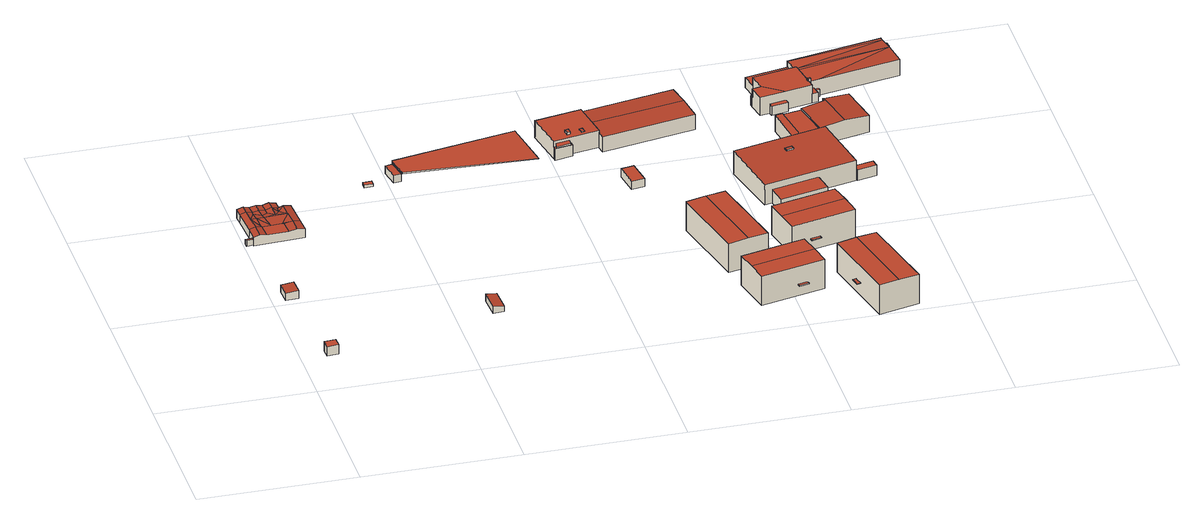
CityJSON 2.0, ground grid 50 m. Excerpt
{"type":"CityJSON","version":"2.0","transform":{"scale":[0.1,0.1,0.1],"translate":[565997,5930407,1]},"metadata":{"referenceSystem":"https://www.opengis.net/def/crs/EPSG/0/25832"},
"CityObjects":{
"building1":{"type":"Building","attributes":{"Grundfläche 2D":"11.082009","Grundhöhe NN":"2.320"},"geometry":[{"type":"Solid","lod":"3","boundaries":[[[[0,1,2,3]],[[4,5,3,2]],[[5,6,0,3]],[[6,7,1,0]],[[7,4,2,1]],[[7,6,5,4]]]],"semantics":{"surfaces":[{"type":"RoofSurface"},{"type":"WallSurface"},{"type":"GroundSurface"}],"values":[[0,1,1,1,1,2]]}}]},
"building2":{"type":"Building","attributes":{"Grundfläche 2D":"20.546599","Grundhöhe NN":"1.918"},"geometry":[{"type":"Solid","lod":"3","boundaries":[[[[8,9,10,11]],[[12,13,11,10]],[[13,14,8,11]],[[14,15,9,8]],[[15,12,10,9]],[[15,14,13,12]]]],"semantics":{"surfaces":[{"type":"RoofSurface"},{"type":"WallSurface"},{"type":"GroundSurface"}],"values":[[0,1,1,1,1,2]]}}]},
"building3":{"type":"Building","attributes":{"Grundfläche 2D":"257.502544","Grundhöhe NN":"2.064"},"geometry":[{"type":"Solid","lod":"3","boundaries":[[[[16,17,18,19]],[[20,21,22,23]],[[20,24,25,21]],[[24,26,27,25]],[[26,28,29,27]],[[28,30,31,29]],[[32,33,34,35,31,30]],[[36,37,38,39]],[[36,39,40,41]],[[42,43,44,45]],[[38,37,42,45,46,47]],[[43,48,49,44]],[[23,40,39,50,20]],[[38,50,39]],[[47,51,38]],[[51,50,38]],[[47,46,52,53]],[[53,51,47]],[[44,52,46]],[[52,44,49,54,55]],[[33,56,57,55]],[[57,52,55]],[[30,57,56]],[[30,28,58,59]],[[30,59,57]],[[26,60,58,28]],[[26,24,61,60]],[[20,50,61,24]],[[60,53,59,58]],[[53,60,61,51]],[[53,52,59]],[[51,61,50]],[[59,52,57]],[[16,19,62,63]],[[17,16,63,64]],[[18,17,64,65]],[[30,56,33,32]],[[35,34,66,67]],[[22,21,25,27,29,31,35,67,68]],[[23,22,68,69]],[[48,43,42,37,36,41,70,71]],[[49,48,71,72]],[[18,65,70,41,40,73,62,19]],[[45,44,46]],[[54,49,72,74]],[[33,55,54,74,66,34]],[[40,23,69,73]],[[63,62,73,69,68,67,66,74,72,71,70,65,64]]]],"semantics":{"surfaces":[{"type":"RoofSurface"},{"type":"WallSurface"},{"type":"GroundSurface"}],"values":[[0,0,0,0,0,0,0,0,0,0,0,0,0,0,0,0,0,0,0,0,0,0,0,0,0,0,0,0,0,0,0,0,0,1,1,1,1,1,1,1,1,1,1,1,1,1,1,2]]}}]},
"building4":{"type":"Building","attributes":{"Grundfläche 2D":"24.944087","Grundhöhe NN":"2.075"},"geometry":[{"type":"Solid","lod":"3","boundaries":[[[[75,76,77,78]],[[79,80,78,77]],[[80,81,75,78]],[[81,82,76,75]],[[82,79,77,76]],[[82,81,80,79]]]],"semantics":{"surfaces":[{"type":"RoofSurface"},{"type":"WallSurface"},{"type":"GroundSurface"}],"values":[[0,1,1,1,1,2]]}}]},
"building5":{"type":"Building","attributes":{"Grundfläche 2D":"4.374710","Grundhöhe NN":"2.463"},"geometry":[{"type":"Solid","lod":"3","boundaries":[[[[83,84,85,86]],[[87,88,86,85]],[[88,89,83,86]],[[89,90,84,83]],[[90,87,85,84]],[[90,89,88,87]]]],"semantics":{"surfaces":[{"type":"RoofSurface"},{"type":"WallSurface"},{"type":"GroundSurface"}],"values":[[0,1,1,1,1,2]]}}]},
"building6":{"type":"Building","attributes":{"Grundfläche 2D":"14.073495","Grundhöhe NN":"2.687"},"children":["building6-1"],"geometry":[{"type":"Solid","lod":"3","boundaries":[[[[91,92,93,94]],[[95,96,94,93]],[[96,97,91,94]],[[97,98,92,91]],[[98,95,93,92]],[[98,97,96,95]]]],"semantics":{"surfaces":[{"type":"RoofSurface"},{"type":"WallSurface"},{"type":"GroundSurface"}],"values":[[0,1,1,1,1,2]]}}]},
"building6-1":{"type":"BuildingInstallation","parents":["building6"],"geometry":[{"type":"MultiSurface","lod":"3","boundaries":[[[99,100,101,102,103]],[[104,100,99,103,105,106]],[[101,100,104,107]],[[102,101,107,108]],[[103,102,108,105]],[[104,106,105,108,107]]],"semantics":{"surfaces":[{"type":"RoofSurface"},{"type":"WallSurface"},{"type":"OuterCeilingSurface"}],"values":[0,1,1,1,1,2]}}]},
"building7":{"type":"Building","attributes":{"Grundfläche 2D":"33.188190","Grundhöhe NN":"2.520"},"geometry":[{"type":"Solid","lod":"3","boundaries":[[[[109,110,111,112]],[[113,114,112,111]],[[114,115,109,112]],[[115,116,110,109]],[[116,113,111,110]],[[116,115,114,113]]]],"semantics":{"surfaces":[{"type":"RoofSurface"},{"type":"WallSurface"},{"type":"GroundSurface"}],"values":[[0,1,1,1,1,2]]}}]},
"building8":{"type":"Building","attributes":{"Grundfläche 2D":"351.238422","Grundhöhe NN":"2.067"},"children":["building8-1"],"geometry":[{"type":"Solid","lod":"3","boundaries":[[[[117,118,119,120,121]],[[119,122,123,120]],[[122,119,118,124,125]],[[123,122,125,126]],[[121,120,123,126,127]],[[118,117,121,127,128,124]],[[127,126,125,124,128]]]],"semantics":{"surfaces":[{"type":"RoofSurface"},{"type":"WallSurface"},{"type":"GroundSurface"}],"values":[[0,0,1,1,1,1,2]]}}]},
"building8-1":{"type":"BuildingInstallation","parents":["building8"],"geometry":[{"type":"MultiSurface","lod":"3","boundaries":[[[129,130,131,132]],[[133,134,132,131]],[[134,135,129,132]],[[135,136,130,129]],[[136,133,131,130]],[[136,135,134,133]]],"semantics":{"surfaces":[{"type":"RoofSurface"},{"type":"WallSurface"},{"type":"OuterCeilingSurface"}],"values":[0,1,1,1,1,2]}}]},
"building9":{"type":"Building","attributes":{"Grundfläche 2D":"274.846049","Grundhöhe NN":"2.072"},"children":["building9-1"],"geometry":[{"type":"Solid","lod":"3","boundaries":[[[[137,138,139,140]],[[139,141,142,140]],[[137,143,144,138]],[[141,139,138,144,145]],[[142,141,145,146]],[[143,137,140,142,146]],[[144,143,146,145]]]],"semantics":{"surfaces":[{"type":"RoofSurface"},{"type":"WallSurface"},{"type":"GroundSurface"}],"values":[[0,0,1,1,1,1,2]]}}]},
"building9-1":{"type":"BuildingInstallation","parents":["building9"],"geometry":[{"type":"MultiSurface","lod":"3","boundaries":[[[147,148,149,150]],[[151,152,149,148]],[[152,153,150,149]],[[153,154,147,150]],[[154,151,148,147]],[[151,154,153,152]]],"semantics":{"surfaces":[{"type":"RoofSurface"},{"type":"WallSurface"},{"type":"OuterCeilingSurface"}],"values":[0,1,1,1,1,2]}}]},
"building10":{"type":"Building","attributes":{"Grundfläche 2D":"672.042499","Grundhöhe NN":"2.475"},"children":["building10-1","building10-2","building10-3"],"geometry":[{"type":"Solid","lod":"3","boundaries":[[[[155,156,157,158]],[[159,160,161,162,163,164]],[[165,166,167,168]],[[169,170,165,168,171,172]],[[169,172,173,174]],[[170,169,174,175]],[[166,165,170,175,176]],[[167,166,176,177]],[[160,159,178,173,172,171,156,155,162,161]],[[177,179,157,156,171,168,167]],[[158,157,179,180]],[[158,180,181,162,155]],[[163,162,181,182]],[[164,163,182,183]],[[159,164,183,178]],[[177,176,175,174,173,178,183,182,181,180,179]]]],"semantics":{"surfaces":[{"type":"RoofSurface"},{"type":"WallSurface"},{"type":"GroundSurface"}],"values":[[0,0,0,0,1,1,1,1,1,1,1,1,1,1,1,2]]}}]},
"building10-1":{"type":"BuildingInstallation","parents":["building10"],"geometry":[{"type":"MultiSurface","lod":"3","boundaries":[[[184,185,186,187]],[[188,189,187,186]],[[189,190,184,187]],[[185,184,190,191]],[[186,185,191,188]]],"semantics":{"surfaces":[{"type":"RoofSurface"},{"type":"WallSurface"}],"values":[0,1,1,1,1]}}]},
"building10-2":{"type":"BuildingInstallation","parents":["building10"],"geometry":[{"type":"MultiSurface","lod":"3","boundaries":[[[192,193,194,195]],[[195,194,196,197]],[[192,195,197,198]],[[193,192,198,199]],[[194,193,199,196]]],"semantics":{"surfaces":[{"type":"RoofSurface"},{"type":"WallSurface"}],"values":[0,1,1,1,1]}}]},
"building10-3":{"type":"BuildingInstallation","parents":["building10"],"geometry":[{"type":"MultiSurface","lod":"3","boundaries":[[[200,201,202,203]],[[161,204,203,202]],[[200,203,204,205]],[[205,160,201,200]],[[161,202,201,160]]],"semantics":{"surfaces":[{"type":"RoofSurface"},{"type":"WallSurface"}],"values":[0,1,1,1,1]}}]},
"building11":{"type":"Building","attributes":{"Grundfläche 2D":"274.846049","Grundhöhe NN":"2.234"},"children":["building11-1"],"geometry":[{"type":"Solid","lod":"3","boundaries":[[[[206,207,208,209]],[[208,210,211,209]],[[206,212,213,207]],[[210,208,207,213,214]],[[211,210,214,215]],[[212,206,209,211,215]],[[213,212,215,214]]]],"semantics":{"surfaces":[{"type":"RoofSurface"},{"type":"WallSurface"},{"type":"GroundSurface"}],"values":[[0,0,1,1,1,1,2]]}}]},
"building11-1":{"type":"BuildingInstallation","parents":["building11"],"geometry":[{"type":"MultiSurface","lod":"3","boundaries":[[[216,217,218,219]],[[220,221,219,218]],[[221,222,216,219]],[[222,223,217,216]],[[223,220,218,217]],[[223,222,221,220]]],"semantics":{"surfaces":[{"type":"RoofSurface"},{"type":"WallSurface"},{"type":"OuterCeilingSurface"}],"values":[0,1,1,1,1,2]}}]},
"building12":{"type":"Building","attributes":{"Grundfläche 2D":"1.461962","Grundhöhe NN":"2.198"},"geometry":[{"type":"Solid","lod":"3","boundaries":[[[[224,225,226,227]],[[225,224,228,229]],[[226,225,229,230]],[[227,226,230,231]],[[224,227,231,228]],[[229,228,231,230]]]],"semantics":{"surfaces":[{"type":"RoofSurface"},{"type":"WallSurface"},{"type":"GroundSurface"}],"values":[[0,1,1,1,1,2]]}}]},
"building13":{"type":"Building","attributes":{"Grundfläche 2D":"1.752969","Grundhöhe NN":"2.254"},"geometry":[{"type":"Solid","lod":"3","boundaries":[[[[232,233,234,235]],[[236,237,235,234]],[[237,238,232,235]],[[238,239,233,232]],[[239,236,234,233]],[[239,238,237,236]]]],"semantics":{"surfaces":[{"type":"RoofSurface"},{"type":"WallSurface"},{"type":"GroundSurface"}],"values":[[0,1,1,1,1,2]]}}]},
"building14":{"type":"Building","attributes":{"Grundfläche 2D":"351.242708","Grundhöhe NN":"2.029"},"children":["building14-1"],"geometry":[{"type":"Solid","lod":"3","boundaries":[[[[240,241,242,243]],[[243,244,245,240]],[[241,240,245,246,247]],[[242,241,247,248]],[[244,243,242,248,249]],[[245,244,249,246]],[[249,248,247,246]]]],"semantics":{"surfaces":[{"type":"RoofSurface"},{"type":"WallSurface"},{"type":"GroundSurface"}],"values":[[0,0,1,1,1,1,2]]}}]},
"building14-1":{"type":"BuildingInstallation","parents":["building14"],"geometry":[{"type":"MultiSurface","lod":"3","boundaries":[[[250,251,252,253]],[[254,255,253,252]],[[255,256,250,253]],[[256,257,251,250]],[[257,254,252,251]],[[257,256,255,254]]],"semantics":{"surfaces":[{"type":"RoofSurface"},{"type":"WallSurface"},{"type":"OuterCeilingSurface"}],"values":[0,1,1,1,1,2]}}]},
"building15":{"type":"Building","attributes":{"Grundfläche 2D":"8.871034","Grundhöhe NN":"2.206"},"geometry":[{"type":"Solid","lod":"3","boundaries":[[[[258,259,260,261]],[[259,258,262,263]],[[260,259,263,264]],[[261,260,264,265]],[[258,261,265,262]],[[263,262,265,264]]]],"semantics":{"surfaces":[{"type":"RoofSurface"},{"type":"WallSurface"},{"type":"GroundSurface"}],"values":[[0,1,1,1,1,2]]}}]},
"building16":{"type":"Building","attributes":{"Grundfläche 2D":"8.779227","Grundhöhe NN":"2.258"},"geometry":[{"type":"Solid","lod":"3","boundaries":[[[[266,267,268,269]],[[236,239,269,268]],[[239,270,266,269]],[[270,271,267,266]],[[271,236,268,267]],[[239,236,271,270]]]],"semantics":{"surfaces":[{"type":"RoofSurface"},{"type":"WallSurface"},{"type":"GroundSurface"}],"values":[[0,1,1,1,1,2]]}}]},
"building17":{"type":"Building","attributes":{"Grundfläche 2D":"699.654423","Grundhöhe NN":"2.239"},"children":["building17-1"],"geometry":[{"type":"Solid","lod":"3","boundaries":[[[[272,273,274,275]],[[276,277,278,279]],[[272,275,280,281]],[[277,282,283,273,272,281,284,278]],[[274,273,283,285]],[[275,274,285,280]],[[279,278,284,286]],[[276,279,286,287]],[[277,276,287,282]],[[281,280,285,283,282,287,286,284]]]],"semantics":{"surfaces":[{"type":"RoofSurface"},{"type":"WallSurface"},{"type":"GroundSurface"}],"values":[[0,0,1,1,1,1,1,1,1,2]]}}]},
"building17-1":{"type":"BuildingInstallation","parents":["building17"],"geometry":[{"type":"MultiSurface","lod":"3","boundaries":[[[288,289,290,291]],[[291,290,292,293]],[[288,291,293,294]],[[289,288,294,295]],[[290,289,295,292]]],"semantics":{"surfaces":[{"type":"RoofSurface"},{"type":"WallSurface"}],"values":[0,1,1,1,1]}}]},
"building18":{"type":"Building","attributes":{"Grundfläche 2D":"1.112783","Grundhöhe NN":"2.722"},"geometry":[{"type":"Solid","lod":"3","boundaries":[[[[296,297,298,299]],[[300,301,299,298]],[[301,302,296,299]],[[302,303,297,296]],[[303,300,298,297]],[[303,302,301,300]]]],"semantics":{"surfaces":[{"type":"RoofSurface"},{"type":"WallSurface"},{"type":"GroundSurface"}],"values":[[0,1,1,1,1,2]]}}]},
"building19":{"type":"Building","attributes":{"Grundfläche 2D":"1.026161","Grundhöhe NN":"2.725"},"geometry":[{"type":"Solid","lod":"3","boundaries":[[[[304,305,306,307]],[[308,309,307,306]],[[309,310,304,307]],[[310,311,305,304]],[[311,308,306,305]],[[311,310,309,308]]]],"semantics":{"surfaces":[{"type":"RoofSurface"},{"type":"WallSurface"},{"type":"GroundSurface"}],"values":[[0,1,1,1,1,2]]}}]},
"building20":{"type":"Building","attributes":{"Grundfläche 2D":"1.478300","Grundhöhe NN":"2.724"},"geometry":[{"type":"Solid","lod":"3","boundaries":[[[[312,313,314,315]],[[316,317,315,314]],[[317,318,312,315]],[[318,319,313,312]],[[319,316,314,313]],[[319,318,317,316]]]],"semantics":{"surfaces":[{"type":"RoofSurface"},{"type":"WallSurface"},{"type":"GroundSurface"}],"values":[[0,1,1,1,1,2]]}}]},
"building21":{"type":"Building","attributes":{"Grundfläche 2D":"16.208358","Grundhöhe NN":"2.239"},"geometry":[{"type":"Solid","lod":"3","boundaries":[[[[320,321,322,323]],[[324,325,323,322]],[[325,326,320,323]],[[326,327,321,320]],[[327,324,322,321]],[[327,326,325,324]]]],"semantics":{"surfaces":[{"type":"RoofSurface"},{"type":"WallSurface"},{"type":"GroundSurface"}],"values":[[0,1,1,1,1,2]]}}]},
"building22":{"type":"Building","attributes":{"Grundfläche 2D":"319.007768","Grundhöhe NN":"2.457"},"geometry":[{"type":"Solid","lod":"3","boundaries":[[[[328,329,330,331,332]],[[333,334,335,336,337,338]],[[337,339,340,338]],[[332,341,342,343,344]],[[345,331,330,346]],[[328,332,347,348]],[[330,329,349,346]],[[350,336,335,329,328,348]],[[339,337,336,350,351]],[[340,339,351,352]],[[333,338,340,352,353]],[[334,333,353,354]],[[334,354,349,329,335]],[[344,343,355,356]],[[332,344,356,347]],[[331,341,332]],[[341,331,345,357,342]],[[343,342,357,355]],[[353,352,351,350,348,347,356,355,357,345,346,349,354]]]],"semantics":{"surfaces":[{"type":"RoofSurface"},{"type":"WallSurface"},{"type":"GroundSurface"}],"values":[[0,0,0,0,1,1,1,1,1,1,1,1,1,1,1,1,1,1,2]]}}]},
"building23":{"type":"Building","attributes":{"Grundfläche 2D":"669.731553","Grundhöhe NN":"2.599"},"children":["building23-1","building23-2"],"geometry":[{"type":"Solid","lod":"3","boundaries":[[[[358,359,360,361,362,363]],[[364,365,366,367]],[[368,369,370,371,372,373,374,366,365,375]],[[376,377,378,379]],[[380,381,376]],[[381,377,376]],[[380,382,383,381]],[[384,381,383]],[[385,378,377]],[[386,378,385]],[[387,388,389,390]],[[391,392,393,394]],[[395,396,397,398]],[[399,400,401,402,403]],[[404,405,406,407]],[[363,389,388,408,409,384,383,382,359,358]],[[406,410,411,385,377,381,384,409,412,407]],[[386,385,411,413]],[[379,378,386,413,414,391,394]],[[387,390,415,416]],[[388,387,416,408]],[[392,391,414,417]],[[393,392,417,418]],[[398,397,419,420]],[[395,398,420,421]],[[396,395,421,422]],[[362,361,423,424]],[[390,389,363,362,424,415]],[[396,422,423,361,375,365,364,425,419,397]],[[371,370,369,368,375,361,360,359,382,380,376]],[[394,393,373,372,371,376,379]],[[402,366,374,373,393,418,426,403]],[[366,402,401,367]],[[367,401,427,425,364]],[[399,403,426,428]],[[401,400,429,427]],[[400,399,428,429]],[[404,407,412,430]],[[405,404,430,431]],[[406,405,431,410]],[[417,414,413,411,410,431,430,412,409,408,416,415,424,423,422,421,420,419,425,427,429,428,426,418]]]],"semantics":{"surfaces":[{"type":"RoofSurface"},{"type":"WallSurface"},{"type":"GroundSurface"}],"values":[[0,0,0,0,0,0,0,0,0,0,0,0,0,0,0,1,1,1,1,1,1,1,1,1,1,1,1,1,1,1,1,1,1,1,1,1,1,1,1,1,2]]}}]},
"building23-1":{"type":"BuildingInstallation","parents":["building23"],"geometry":[{"type":"MultiSurface","lod":"3","boundaries":[[[432,433,434,435]],[[369,382,359,360,368]],[[436,432,435,368,360]],[[433,432,436,358]],[[369,434,433,358,359,382]]],"semantics":{"surfaces":[{"type":"RoofSurface"},{"type":"WallSurface"}],"values":[0,1,1,1,1]}}]},
"building23-2":{"type":"BuildingInstallation","parents":["building23"],"geometry":[{"type":"MultiSurface","lod":"3","boundaries":[[[437,435,434,438]],[[369,439,438,434]],[[437,438,439,440]],[[440,368,435,437]]],"semantics":{"surfaces":[{"type":"RoofSurface"},{"type":"WallSurface"}],"values":[0,1,1,1]}}]}
},
"vertices":[
[113,216,45],[77,213,45],[79,182,45],[115,185,45],[79,182,13],[115,185,13],[113,216,13],[77,213,13],
[80,577,36],[40,575,33],[42,525,33],[82,526,36],[42,525,9],[82,526,9],[80,577,9],[40,575,9],
[7,860,28],[7,847,31],[29,849,31],[28,861,28],[42,983,45],[41,1012,45],[20,1011,40],[22,982,40],[60,984,40],[58,1013,40],[81,985,43],[79,1014,43],[100,986,40],[98,1015,40],[121,987,45],[119,1016,45],[137,988,41],[139,988,40],[142,989,40],[141,1017,40],[49,845,45],[69,846,41],[66,894,41],[47,893,45],[27,892,40],[29,844,40],[138,849,41],[163,851,45],[161,899,45],[135,898,41],[130,898,41],[95,896,41],[188,852,40],[185,901,40],[44,937,45],[62,937,46],[158,942,45],[85,938,45],[180,991,40],[156,989,45],[137,988,40],[138,969,40],[102,970,40],[123,947,45],[83,953,43],[60,974,40],[28,861,11],[7,860,11],[7,847,11],[29,849,11],[142,989,11],[141,1017,11],[20,1011,11],[22,982,11],[29,844,11],[188,852,11],[185,901,11],[27,892,11],[180,991,11],
[615,295,35],[648,297,31],[645,371,31],[611,369,35],[645,371,11],[611,369,11],[615,295,11],[648,297,11],
[453,1091,24],[425,1090,24],[426,1074,24],[453,1075,24],[426,1074,15],[453,1075,15],[453,1091,15],[425,1090,15],
[516,1074,43],[539,1078,43],[528,1138,43],[505,1134,43],[528,1138,17],[505,1134,17],[516,1074,17],[539,1078,17],
[528,1138,53],[540,1070,52],[951,1048,50],[921,1211,54],[528,1140,54],[540,1070,48],[528,1140,48],[528,1138,48],[951,1048,48],[921,1211,48],
[1227,870,43],[1215,949,43],[1174,942,43],[1186,864,43],[1174,942,15],[1186,864,15],[1227,870,15],[1215,949,15],
[1285,605,110],[1346,343,110],[1409,358,112],[1348,620,112],[1285,606,110],[1473,372,110],[1412,635,110],[1346,343,11],[1473,372,11],[1412,635,11],[1285,606,11],[1285,605,11],
[1457,492,53],[1451,521,53],[1439,518,53],[1446,489,53],[1439,518,51],[1446,489,51],[1457,492,51],[1451,521,51],
[1392,138,111],[1597,184,111],[1583,248,112],[1378,201,112],[1568,312,111],[1363,265,111],[1392,138,11],[1597,184,11],[1568,312,11],[1363,265,11],
[1542,159,52],[1539,171,52],[1509,164,52],[1512,152,52],[1539,171,50],[1509,164,50],[1512,152,50],[1542,159,50],
[1008,1094,73],[1155,1120,73],[1132,1249,73],[985,1222,73],[1064,1104,54],[1059,1103,54],[1015,1095,54],[1008,1094,54],[1010,1082,54],[1066,1092,54],[1440,1227,70],[1427,1301,66],[1132,1248,66],[1145,1176,70],[1158,1093,66],[1454,1147,66],[1155,1120,68],[1153,1120,68],[1153,1120,15],[1158,1093,15],[1454,1147,15],[1427,1301,15],[1132,1248,15],[1064,1104,15],[1132,1249,15],[985,1222,15],[1008,1094,15],[1010,1082,15],[1066,1092,15],
[1108,1141,76],[1099,1139,76],[1102,1123,76],[1111,1125,76],[1102,1123,73],[1111,1125,73],[1108,1141,73],[1099,1139,73],
[1064,1138,81],[1053,1137,81],[1056,1120,81],[1067,1122,81],[1056,1120,73],[1067,1122,73],[1064,1138,73],[1053,1137,73],
[1061,1093,59],[1059,1103,66],[1015,1095,66],[1016,1085,59],[1016,1085,54],[1061,1093,54],
[1551,390,111],[1756,436,111],[1742,500,112],[1536,453,112],[1727,564,111],[1522,517,111],[1551,390,12],[1756,436,12],[1727,564,12],[1522,517,12],
[1643,398,53],[1640,410,53],[1610,403,53],[1612,391,53],[1610,403,51],[1612,391,51],[1643,398,51],[1640,410,51],
[1694,321,25],[1682,318,25],[1684,307,25],[1697,310,25],[1694,321,12],[1682,318,12],[1684,307,12],[1697,310,12],
[1678,328,25],[1692,331,25],[1689,344,25],[1675,340,25],[1689,344,13],[1675,340,13],[1678,328,13],[1692,331,13],
[1780,16,113],[1844,31,111],[1783,294,111],[1719,279,113],[1656,265,111],[1717,2,111],[1717,2,10],[1844,31,10],[1783,294,10],[1656,265,10],
[1678,116,53],[1690,119,53],[1683,148,53],[1671,145,53],[1683,148,51],[1671,145,51],[1678,116,51],[1690,119,51],
[1761,325,29],[1758,339,28],[1693,324,28],[1696,311,29],[1761,325,12],[1758,339,12],[1693,324,12],[1696,311,12],
[1757,346,29],[1754,359,30],[1689,344,30],[1692,331,29],[1757,346,13],[1754,359,13],
[1544,684,81],[1841,750,81],[1798,945,91],[1501,879,91],[1732,665,57],[1719,723,59],[1569,690,59],[1582,632,57],[1501,879,12],[1544,684,12],[1719,723,12],[1841,750,12],[1569,690,12],[1798,945,12],[1582,632,12],[1732,665,12],
[1676,849,91],[1673,862,91],[1650,856,91],[1653,844,91],[1650,856,88],[1653,844,87],[1676,849,87],[1673,862,88],
[1657,957,46],[1648,956,46],[1649,943,46],[1658,944,46],[1649,943,17],[1658,944,17],[1657,957,17],[1648,956,17],
[1670,960,54],[1662,958,54],[1664,947,54],[1672,948,54],[1664,947,17],[1672,948,17],[1670,960,17],[1662,958,17],
[1686,961,54],[1674,959,54],[1675,947,54],[1688,949,54],[1675,947,17],[1688,949,17],[1686,961,17],[1674,959,17],
[1845,750,48],[1906,762,48],[1902,788,48],[1840,776,48],[1902,788,12],[1840,776,12],[1845,750,12],[1906,762,12],
[1787,972,68],[1763,1091,67],[1702,1081,67],[1702,1078,67],[1724,960,68],[1835,1118,79],[1837,1107,79],[1763,1091,73],[1788,969,73],[1867,985,79],[1839,1119,79],[1946,1001,73],[1919,1135,73],[1702,1078,72],[1679,1074,72],[1700,954,68],[1724,959,68],[1702,1078,15],[1702,1081,15],[1724,960,15],[1787,972,15],[1763,1091,15],[1788,969,15],[1946,1001,15],[1919,1135,15],[1835,1118,15],[1837,1107,15],[1700,954,15],[1724,959,15],[1679,1074,15],
[1827,1235,47],[1820,1234,47],[1821,1226,47],[1825,1203,47],[1844,1206,47],[1838,1237,47],[1659,1172,78],[1741,1187,78],[1676,1230,79],[1649,1225,79],[1821,1226,78],[1820,1234,78],[1807,1303,79],[1805,1313,79],[1801,1312,79],[1666,1287,79],[1670,1261,79],[1825,1203,78],[1805,1313,73],[2093,1409,71],[1792,1362,71],[1801,1312,73],[1807,1303,73],[2102,1359,75],[1820,1234,71],[1854,1240,71],[2115,1288,71],[2091,1419,71],[1792,1364,71],[1856,1232,41],[1854,1240,41],[1838,1237,41],[1840,1229,41],[1792,1362,51],[1656,1337,51],[1666,1287,51],[1801,1312,51],[1744,1173,48],[1741,1187,48],[1689,1178,48],[1691,1163,48],[1660,1259,48],[1647,1236,48],[1649,1225,48],[1676,1230,48],[1670,1261,48],[2110,1393,56],[2107,1411,56],[2093,1409,56],[2096,1390,56],[1854,1240,16],[2115,1288,16],[2093,1409,16],[2091,1419,16],[2096,1390,16],[1792,1364,16],[1792,1362,16],[1840,1229,16],[1856,1232,16],[1656,1337,16],[1666,1287,16],[1689,1178,16],[1691,1163,16],[1744,1173,16],[1741,1187,16],[1825,1203,16],[1844,1206,16],[1659,1172,16],[1670,1261,16],[1649,1225,16],[1660,1259,16],[1647,1236,16],[2110,1393,16],[2107,1411,16],
[1828,1228,85],[1827,1235,85],[1820,1234,85],[1821,1226,85],[1828,1228,47],
[1818,1226,85],[1817,1233,85],[1817,1233,78],[1818,1226,78]
]}
